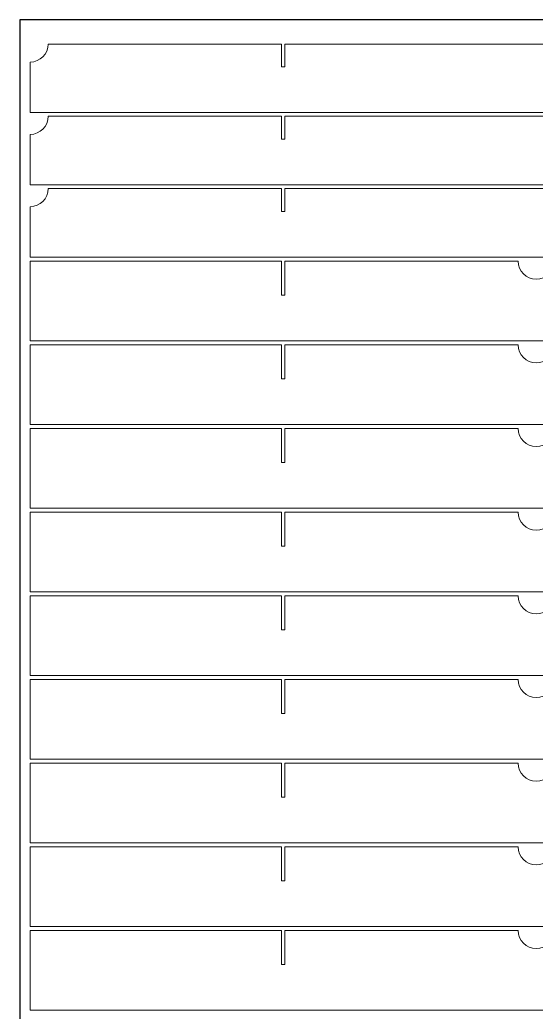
# Model space of a CAD drawing. Header units: millimetres. Extents: x 352 to 5752, y 371 to 2371.
# Drawn here: x 1452 to 1952, y 1411 to 2371 of the extents above; entities that cross this region are included whole.
import ezdxf

# ---------------------------------------------------------------- set-up
doc = ezdxf.new("R2010")
doc.units = ezdxf.units.MM
doc.layers.add('IV_OUTER_PROFILE', color=7, linetype='Continuous', lineweight=5)

msp = doc.modelspace()

# ---------------------------------------------------------------- linework, layer by layer
msp.add_lwpolyline([(1452.48, 371.21), (2452.48, 371.21), (2452.48, 2371.21), (1452.48, 2371.21)], close=True)
at = {"layer": 'IV_OUTER_PROFILE'}
for p, q in [((1479.98, 2347.82), (1705.88, 2347.82)), ((1705.88, 2325.82), (1705.88, 2347.82)), ((1709.08, 2347.82), (1709.08, 2325.82)), ((1709.08, 2347.82), (2195.88, 2347.82)), ((1462.48, 2330.32), (1462.48, 2281.61)), ((1709.08, 2325.82), (1705.88, 2325.82)), ((1462.48, 2281.61), (2442.48, 2281.61)), ((1479.98, 2277.82), (1705.88, 2277.82)), ((1705.88, 2255.82), (1705.88, 2277.82)), ((1709.08, 2277.82), (1709.08, 2255.82)), ((1709.08, 2277.82), (2195.88, 2277.82)), ((1462.48, 2260.32), (1462.48, 2211.61)), ((1709.08, 2255.82), (1705.88, 2255.82)), ((1462.48, 2211.61), (2442.48, 2211.61)), ((1479.98, 2207.82), (1705.88, 2207.82)), ((1705.88, 2185.82), (1705.88, 2207.82)), ((1709.08, 2207.82), (1709.08, 2185.82)), ((1709.08, 2207.82), (2195.88, 2207.82)), ((1462.48, 2190.32), (1462.48, 2141.61)), ((1709.08, 2185.82), (1705.88, 2185.82)), ((1462.48, 2141.61), (2442.48, 2141.61)), ((1462.48, 2137.61), (1705.88, 2137.61)), ((1462.48, 2137.61), (1462.48, 2060.41)), ((1705.88, 2104.61), (1705.88, 2137.61)), ((1709.08, 2137.61), (1709.08, 2104.61)), ((1709.08, 2137.61), (1934.98, 2137.61)), ((1709.08, 2104.61), (1705.88, 2104.61)), ((1462.48, 2060.41), (2442.48, 2060.41)), ((1462.48, 2056.61), (1705.88, 2056.61)), ((1462.48, 2056.61), (1462.48, 1979.41)), ((1705.88, 2023.61), (1705.88, 2056.61)), ((1709.08, 2056.61), (1709.08, 2023.61)), ((1709.08, 2056.61), (1934.98, 2056.61)), ((1709.08, 2023.61), (1705.88, 2023.61)), ((1462.48, 1979.41), (2442.48, 1979.41)), ((1462.48, 1975.61), (1705.88, 1975.61)), ((1462.48, 1975.61), (1462.48, 1898.41)), ((1705.88, 1942.61), (1705.88, 1975.61)), ((1709.08, 1975.61), (1709.08, 1942.61)), ((1709.08, 1975.61), (1934.98, 1975.61)), ((1709.08, 1942.61), (1705.88, 1942.61)), ((1462.48, 1898.41), (2442.48, 1898.41)), ((1462.48, 1894.61), (1705.88, 1894.61)), ((1462.48, 1894.61), (1462.48, 1817.41)), ((1705.88, 1861.61), (1705.88, 1894.61)), ((1709.08, 1894.61), (1709.08, 1861.61)), ((1709.08, 1894.61), (1934.98, 1894.61)), ((1709.08, 1861.61), (1705.88, 1861.61)), ((1462.48, 1817.41), (2442.48, 1817.41)), ((1462.48, 1813.61), (1705.88, 1813.61)), ((1462.48, 1813.61), (1462.48, 1736.41)), ((1705.88, 1780.61), (1705.88, 1813.61)), ((1709.08, 1813.61), (1709.08, 1780.61)), ((1709.08, 1813.61), (1934.98, 1813.61)), ((1709.08, 1780.61), (1705.88, 1780.61)), ((1462.48, 1736.41), (2442.48, 1736.41)), ((1462.48, 1732.61), (1705.88, 1732.61)), ((1462.48, 1732.61), (1462.48, 1655.41)), ((1705.88, 1699.61), (1705.88, 1732.61)), ((1709.08, 1732.61), (1709.08, 1699.61)), ((1709.08, 1732.61), (1934.98, 1732.61)), ((1709.08, 1699.61), (1705.88, 1699.61)), ((1462.48, 1655.41), (2442.48, 1655.41)), ((1462.48, 1651.61), (1705.88, 1651.61)), ((1462.48, 1651.61), (1462.48, 1574.41)), ((1705.88, 1618.61), (1705.88, 1651.61)), ((1709.08, 1651.61), (1709.08, 1618.61)), ((1709.08, 1651.61), (1934.98, 1651.61)), ((1709.08, 1618.61), (1705.88, 1618.61)), ((1462.48, 1574.41), (2442.48, 1574.41)), ((1462.48, 1570.61), (1705.88, 1570.61)), ((1462.48, 1570.61), (1462.48, 1493.41)), ((1705.88, 1537.61), (1705.88, 1570.61)), ((1709.08, 1570.61), (1709.08, 1537.61)), ((1709.08, 1570.61), (1934.98, 1570.61)), ((1709.08, 1537.61), (1705.88, 1537.61)), ((1462.48, 1493.41), (2442.48, 1493.41)), ((1462.48, 1489.61), (1705.88, 1489.61)), ((1462.48, 1489.61), (1462.48, 1412.41)), ((1705.88, 1456.61), (1705.88, 1489.61)), ((1709.08, 1489.61), (1709.08, 1456.61)), ((1709.08, 1489.61), (1934.98, 1489.61)), ((1709.08, 1456.61), (1705.88, 1456.61)), ((1462.48, 1412.41), (2442.48, 1412.41))]:
    msp.add_line(p, q, dxfattribs=at)
for centre, start in [((1462.48, 2347.82), 270), ((1462.48, 2277.82), 270), ((1462.48, 2207.82), 270), ((1952.48, 2137.61), 180), ((1952.48, 2056.61), 180), ((1952.48, 1975.61), 180), ((1952.48, 1894.61), 180), ((1952.48, 1813.61), 180), ((1952.48, 1732.61), 180), ((1952.48, 1651.61), 180), ((1952.48, 1570.61), 180), ((1952.48, 1489.61), 180)]:
    msp.add_arc(centre, 17.5, start, 0, dxfattribs=at)

doc.saveas('drawing.dxf')
